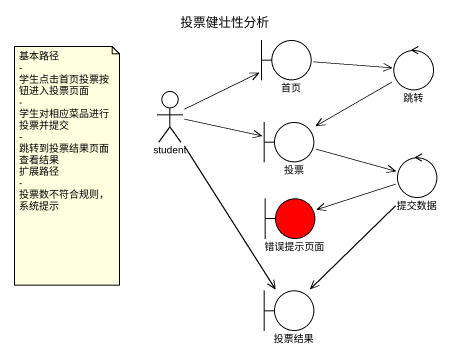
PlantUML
@startuml
title 投票健壮性分析
boundary 首页
control 跳转
actor student
boundary 投票
control 提交数据
boundary 错误提示页面 #FF0000
boundary 投票结果
首页 -right-> 跳转
跳转 --> 投票
student -right-> 首页
student -right-> 投票
student --> 投票结果
投票 -right-> 提交数据
提交数据 -left-> 错误提示页面
提交数据 --> 投票结果
note as N1
  基本路径
  - 学生点击首页投票按钮进入投票页面
  - 学生对相应菜品进行投票并提交
  - 跳转到投票结果页面查看结果
  扩展路径
  - 投票数不符合规则，系统提示
end note
@enduml
